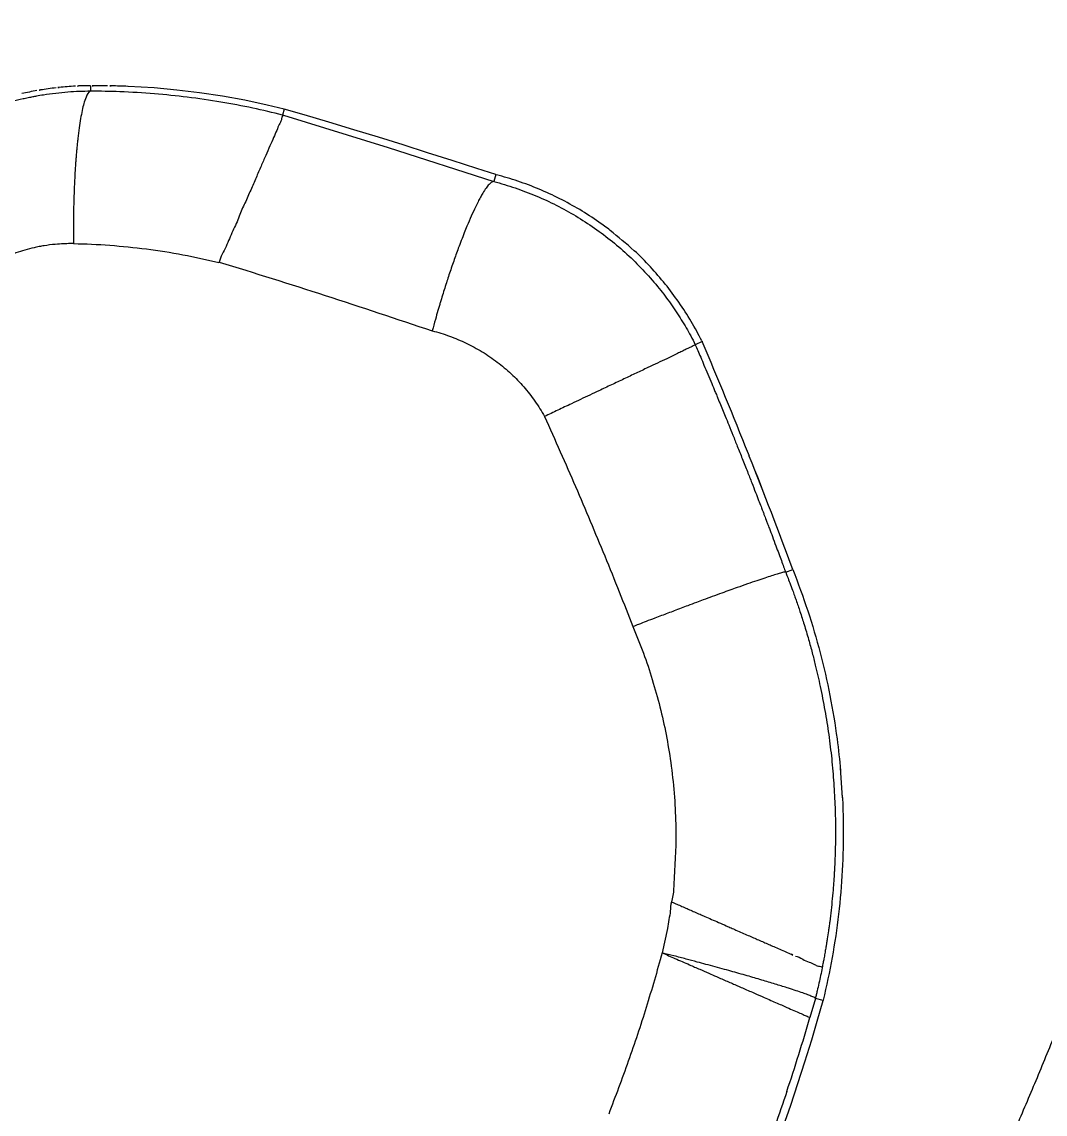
# Model space of a CAD drawing. Header units: millimetres. Extents: x 1145859089 to 1147511753, y -1047484727 to -1047247487.
# Drawn here: x 1146004850.8 to 1146004981.5, y -1047430946.6 to -1047430807.1 of the extents above; entities that cross this region are included whole.
import ezdxf
from ezdxf.xclip import XClip

# ---------------------------------------------------------------- set-up
doc = ezdxf.new("R2010")
doc.units = ezdxf.units.MM
doc.header["$LTSCALE"] = 100
doc.header["$MEASUREMENT"] = 0
doc.header["$XCLIPFRAME"] = 2
doc.layers.get('0').update_dxf_attribs({"linetype": 'CONTINUOUS'})
doc.layers.add('XREF', color=135, linetype='CONTINUOUS')
doc.layers.add('단지배치도$0$W240910', color=135, linetype='CONTINUOUS')

# ---------------------------------------------------------------- blocks, each defined once
blk = doc.blocks.new('단지배치도$0$zw$9902')
at = {"layer": '단지배치도$0$W240910', "linetype": 'ByBlock', "ltscale": 20}
for p, q in [((66718.77, -59445.98), (66718.78, -59446.7)), ((66726.9, -59446.27), (66723.57, -59446.07)), ((66729.81, -59446.54), (66726.9, -59446.27)), ((66732.71, -59446.89), (66729.81, -59446.54)), ((66735.61, -59447.32), (66732.71, -59446.89)), ((66738.48, -59447.84), (66735.61, -59447.32)), ((66741.35, -59448.45), (66738.48, -59447.84)), ((66743.51, -59448.96), (66741.35, -59448.45)), ((66743.51, -59448.96), (66743.3, -59449.74)), ((66743.3, -59449.74), (66743.31, -59449.74)), ((66743.3, -59449.74), (66743.3, -59449.74)), ((66743.31, -59449.74), (66743.32, -59449.75)), ((66743.32, -59449.75), (66743.34, -59449.76)), ((66743.34, -59449.76), (66743.36, -59449.77)), ((66743.36, -59449.77), (66743.39, -59449.78)), ((66743.39, -59449.78), (66743.4, -59449.76)), ((66743.4, -59449.76), (66756.8, -59453.86)), ((66746.06, -59449.71), (66743.51, -59448.96)), ((66749.22, -59450.65), (66746.06, -59449.71)), ((66752.38, -59451.61), (66749.22, -59450.65)), ((66755.53, -59452.57), (66752.38, -59451.61)), ((66758.68, -59453.55), (66755.53, -59452.57)), ((66756.8, -59453.86), (66770.27, -59458.21)), ((66761.82, -59454.54), (66758.68, -59453.55)), ((66764.97, -59455.54), (66761.82, -59454.54)), ((66768.1, -59456.55), (66764.97, -59455.54)), ((66770.53, -59457.34), (66768.1, -59456.55)), ((66770.26, -59458.22), (66770.27, -59458.21)), ((66770.53, -59457.34), (66770.27, -59458.21)), ((66735.18, -59468.57), (66735.19, -59468.53)), ((66796.87, -59478.64), (66796, -59479.05)), ((66802.84, -59493.12), (66802.79, -59492.99)), ((66802.9, -59493.26), (66802.84, -59493.12)), ((66804.85, -59498.23), (66803.53, -59494.85)), ((66807.54, -59508.1), (66808.44, -59507.76)), ((66814.79, -59536.9), (66814.52, -59533.08)), ((66792.43, -59553.58), (66791.78, -59556.7)), ((66811.33, -59562.53), (66810.64, -59564.94)), ((66812.31, -59562.78), (66811.33, -59562.53)), ((66811.56, -59565.41), (66812.31, -59562.78)), ((66812.32, -59562.73), (66812.31, -59562.78)), ((66810, -59570.59), (66810.86, -59567.79)), ((66809.11, -59573.38), (66810, -59570.59)), ((66808.19, -59576.16), (66809.11, -59573.38)), ((66807.23, -59578.93), (66808.19, -59576.16))]:
    blk.add_line(p, q, dxfattribs=at)
at = {"layer": '단지배치도$0$W240910'}
blk.add_arc((56404.25, -57219.78, 0), 12756.72, 322.50733, 9.110085, dxfattribs=at)
at = {"layer": '단지배치도$0$W240910', "linetype": 'ByBlock', "ltscale": 20}
for centre, radius, start, end in [((66719.04, -59486.33), 40.35, 93.1146, 96.0681), ((66718.96, -59485.08), 39.1, 92.5135, 93.0983), ((66718.92, -59484.2), 38.22, 90.2269, 92.5199), ((66719.3, -59544.57), 98.59, 90.1041, 90.3041), ((66719.3, -59544.91), 98.93, 89.0486, 90.1036), ((66719.29, -59545.26), 99.28, 88.764, 89.0491), ((66719.28, -59545.63), 99.65, 87.5362, 88.7634), ((66718.96, -59485.88), 39.9, 100.1428, 102.9686), ((66718.97, -59485.94), 39.96, 99.4922, 100.1425), ((66719.02, -59486.26), 40.28, 96.6237, 99.4893), ((66719.06, -59486.55), 40.58, 96.0654, 96.6266), ((66763.02, -59495.52), 37.83, 26.4962, 26.6303), ((66236.83, -59718.04), 609.06, 21.68531, 23.14483), ((66236.83, -59718.04), 609.06, 20.1975, 21.6571), ((66571.82, -59495.53), 248.7, 341.5096, 343.794), ((66555.05, -59491), 267.09, 343.2906, 343.8229)]:
    blk.add_arc(centre, radius, start, end, dxfattribs=at)
for points, knots in [([(66718.78, -59446.7), (66717.82, -59446.7), (66715.81, -59446.78), (66713.5, -59447.05), (66712.01, -59447.3), (66711.36, -59447.42), (66710.8, -59447.54), (66709.92, -59447.73), (66708.69, -59448.03), (66707.04, -59448.51), (66705.85, -59448.91), (66705.22, -59449.15)], [0, 0, 0, 0, 2.881319, 6.031147, 6.947928, 7.421278, 8.001605, 8.688921, 10.100092, 11.819439, 13.847041, 13.847041, 13.847041, 13.847041]), ([(66718.78, -59446.7), (66718.48, -59446.8), (66718.18, -59447.44), (66717.91, -59448.26), (66717.69, -59449.19), (66717.5, -59450.21), (66717.31, -59451.41), (66717.18, -59452.48), (66717.09, -59453.35), (66717.03, -59453.97), (66716.98, -59454.56), (66716.93, -59455.12), (66716.89, -59455.64), (66716.85, -59456.15), (66716.82, -59456.66), (66716.79, -59457.13), (66716.77, -59457.62), (66716.74, -59458.11), (66716.71, -59458.69), (66716.68, -59459.39), (66716.66, -59460.21), (66716.63, -59460.98), (66716.62, -59461.74), (66716.6, -59462.85), (66716.59, -59464.35), (66716.59, -59465.56), (66716.6, -59466.15)], [0, 0, 0, 0, 0.930778, 1.822635, 2.698098, 3.748874, 4.966424, 6.336361, 6.979675, 7.601023, 8.194445, 8.754886, 9.278129, 9.760713, 10.311777, 10.788105, 11.186525, 11.766369, 12.258329, 12.951947, 13.874187, 14.693756, 15.269929, 16.166147, 18.008381, 19.783573, 19.783573, 19.783573, 19.783573]), ([(66731.14, -59447.45), (66729.75, -59447.28), (66726.87, -59446.98), (66722.75, -59446.74), (66720.02, -59446.69), (66718.78, -59446.7)], [0, 0, 0, 0, 4.22334, 8.664264, 12.398343, 12.398343, 12.398343, 12.398343]), ([(66743.3, -59449.74), (66742.04, -59449.41), (66739.42, -59448.81), (66735.37, -59448.04), (66732.58, -59447.63), (66731.14, -59447.45)], [0, 0, 0, 0, 3.913393, 8.038625, 12.375794, 12.375794, 12.375794, 12.375794]), ([(66743.39, -59449.78), (66743.19, -59449.82), (66743.2, -59450.42), (66742.84, -59450.96), (66742.54, -59451.75), (66742.13, -59452.65), (66741.67, -59453.72), (66741.13, -59454.94), (66740.54, -59456.29), (66739.9, -59457.77), (66739.21, -59459.33), (66738.53, -59460.98), (66737.95, -59462.05), (66737.77, -59462.63)], [0, 0, 0, 0, 0.629204, 1.261724, 2.07872, 3.077214, 4.249248, 5.58909, 7.074568, 8.680518, 10.40106, 12.208852, 14.032259, 14.032259, 14.032259, 14.032259]), ([(66770.26, -59458.22), (66770.03, -59458.22), (66769.67, -59458.56), (66769.26, -59459.09), (66768.9, -59459.65), (66768.56, -59460.24), (66768.24, -59460.83), (66767.85, -59461.63), (66767.37, -59462.67), (66766.9, -59463.77), (66766.48, -59464.81), (66766.11, -59465.75), (66765.66, -59466.95), (66765.13, -59468.42), (66764.65, -59469.82), (66764.28, -59470.97), (66764, -59471.83), (66763.72, -59472.74), (66763.48, -59473.53), (66763.29, -59474.18), (66763.08, -59474.89), (66762.78, -59475.93), (66762.55, -59476.79), (66762.42, -59477.29)], [0, 0, 0, 0, 0.69204, 1.293281, 2.081195, 2.671542, 3.340075, 4.085625, 5.342847, 6.754984, 7.695639, 8.708164, 9.789286, 11.528422, 13.386865, 14.242456, 15.149533, 16.103876, 17.100029, 17.607413, 18.147031, 19.321034, 20.845298, 20.845298, 20.845298, 20.845298]), ([(66770.26, -59458.22), (66771.18, -59458.46), (66773, -59459), (66775.67, -59460.01), (66778.26, -59461.21), (66780.76, -59462.58), (66783.15, -59464.14), (66784.67, -59465.28), (66785.41, -59465.88)], [0, 0, 0, 0, 2.841708, 5.691442, 8.544539, 11.396169, 14.246509, 17.100018, 17.100018, 17.100018, 17.100018]), ([(66785.13, -59464.45), (66784.66, -59464.08), (66783.39, -59463.16), (66781.26, -59461.78), (66778.7, -59460.38), (66776.06, -59459.16), (66773.36, -59458.15), (66771.52, -59457.6), (66770.61, -59457.36)], [0, 0, 0, 0, 1.793111, 4.704543, 7.615341, 10.525352, 13.434601, 16.259769, 16.259769, 16.259769, 16.259769]), ([(66737.77, -59462.63), (66737.57, -59463.29), (66736.88, -59464.54), (66736.14, -59466.54), (66735.38, -59467.82), (66735.2, -59468.53)], [0, 0, 0, 0, 2.066728, 4.230388, 6.431366, 6.431366, 6.431366, 6.431366]), ([(66796.83, -59478.56), (66796.41, -59477.72), (66795.49, -59476.05), (66793.94, -59473.62), (66792.19, -59471.29), (66790.28, -59469.09), (66787.98, -59466.74), (66786.15, -59465.32), (66785.13, -59464.45)], [0, 0, 0, 0, 2.819755, 5.728449, 8.637903, 11.548144, 14.459024, 18.488384, 18.488384, 18.488384, 18.488384]), ([(66716.6, -59466.15), (66716.45, -59466.15), (66716.04, -59466.14), (66715.26, -59466.17), (66714.16, -59466.24), (66713.11, -59466.37), (66712.21, -59466.53), (66710.99, -59466.79), (66709.74, -59467.15), (66708.49, -59467.61), (66707.81, -59467.9), (66707.24, -59468.16), (66706.77, -59468.4), (66706.32, -59468.63), (66705.92, -59468.85), (66705.51, -59469.09), (66705.13, -59469.32), (66704.74, -59469.57), (66704.23, -59469.92), (66703.61, -59470.37), (66703.13, -59470.76), (66702.9, -59470.95)], [0, 0, 0, 0, 0.447889, 1.227569, 2.33458, 3.761479, 4.417731, 5.072633, 7.479468, 8.321554, 9.059096, 9.691757, 10.219254, 10.641465, 11.188179, 11.598801, 12.056191, 12.53337, 12.98429, 13.920151, 14.827012, 14.827012, 14.827012, 14.827012]), ([(66716.6, -59466.15), (66718.15, -59466.16), (66721.26, -59466.32), (66725.93, -59466.78), (66730.58, -59467.52), (66733.65, -59468.19), (66735.18, -59468.57)], [0, 0, 0, 0, 4.654605, 9.339655, 14.057769, 18.772347, 18.772347, 18.772347, 18.772347]), ([(66785.41, -59465.88), (66786.14, -59466.47), (66787.56, -59467.71), (66789.56, -59469.72), (66791.07, -59471.46), (66792.15, -59472.84), (66792.87, -59473.83), (66793.56, -59474.83), (66794.22, -59475.86), (66794.84, -59476.89), (66795.44, -59477.96), (66795.81, -59478.67), (66796, -59479.05)], [0, 0, 0, 0, 2.820202, 5.652012, 8.49461, 9.712081, 10.930023, 12.147749, 13.367822, 14.589538, 15.767534, 17.021847, 17.021847, 17.021847, 17.021847]), ([(66735.19, -59468.53), (66739.73, -59469.87), (66748.82, -59472.75), (66757.86, -59475.76), (66762.41, -59477.29)], [0, 0, 0, 0, 14.1958, 28.595231, 28.595231, 28.595231, 28.595231]), ([(66762.41, -59477.29), (66763.16, -59477.46), (66764.63, -59477.93), (66766.77, -59478.82), (66768.81, -59479.92), (66770.73, -59481.24), (66772.51, -59482.73), (66774.12, -59484.41), (66775.56, -59486.23), (66776.37, -59487.55), (66776.75, -59488.22)], [0, 0, 0, 0, 2.306838, 4.611291, 6.936627, 9.255405, 11.580621, 13.895868, 16.219767, 18.529919, 18.529919, 18.529919, 18.529919]), ([(66796, -59479.05), (66795.88, -59479.14), (66795.61, -59479.25), (66795.22, -59479.46), (66794.79, -59479.66), (66794.28, -59479.91), (66793.69, -59480.19), (66793.04, -59480.51), (66792.2, -59480.91), (66791.16, -59481.4), (66790.11, -59481.9), (66789.2, -59482.33), (66788.44, -59482.69), (66787.67, -59483.05), (66786.62, -59483.55), (66785.29, -59484.18), (66783.84, -59484.86), (66782.53, -59485.48), (66781.36, -59486.03), (66779.99, -59486.68), (66778.46, -59487.4), (66777.32, -59487.95), (66776.75, -59488.22)], [0, 0, 0, 0, 0.449201, 0.870347, 1.312687, 1.899182, 2.550008, 3.276556, 4.068677, 5.35636, 6.730825, 7.54418, 8.381339, 9.237518, 10.107956, 11.873008, 13.640881, 14.924686, 16.222354, 17.522148, 19.450202, 21.319987, 21.319987, 21.319987, 21.319987]), ([(66796, -59479.05), (66796.1, -59479.3), (66796.33, -59479.83), (66796.71, -59480.7), (66797.13, -59481.71), (66797.6, -59482.83), (66798.07, -59483.95), (66798.45, -59484.86), (66798.73, -59485.53), (66798.93, -59486.02), (66799.17, -59486.61), (66799.47, -59487.33), (66799.86, -59488.27), (66800.3, -59489.36), (66800.81, -59490.63), (66801.39, -59492.07), (66802.01, -59493.62), (66802.62, -59495.18), (66803.19, -59496.62), (66803.67, -59497.85), (66804.06, -59498.86), (66804.36, -59499.65), (66804.59, -59500.24), (66804.81, -59500.82), (66805.02, -59501.36), (66805.25, -59501.97), (66805.51, -59502.67), (66805.87, -59503.6), (66806.26, -59504.67), (66806.64, -59505.69), (66806.98, -59506.58), (66807.27, -59507.37), (66807.45, -59507.87), (66807.54, -59508.1)], [0, 0, 0, 0, 0.80711, 1.754338, 2.84172, 4.087611, 5.393996, 6.473409, 7.071229, 7.566506, 8.043536, 8.992257, 9.912858, 11.090715, 12.525852, 14.02463, 15.734029, 17.518769, 19.069157, 20.385203, 21.466948, 22.314447, 22.927752, 23.371117, 24.15612, 24.685855, 25.311787, 26.418611, 27.664944, 28.725321, 29.678608, 30.524851, 31.264089, 31.264089, 31.264089, 31.264089]), ([(66776.75, -59488.22), (66777.4, -59489.72), (66778.77, -59492.68), (66780.7, -59497.14), (66782.59, -59501.57), (66784.45, -59506.06), (66786.28, -59510.54), (66787.44, -59513.57), (66788.04, -59515.04)], [0, 0, 0, 0, 4.921841, 9.776253, 14.561525, 19.395995, 24.336611, 29.104186, 29.104186, 29.104186, 29.104186]), ([(66807.54, -59508.1), (66807.36, -59508.04), (66806.98, -59508.22), (66806.4, -59508.35), (66805.69, -59508.58), (66804.83, -59508.86), (66803.81, -59509.2), (66802.62, -59509.61), (66801.47, -59510.02), (66800.39, -59510.41), (66799.32, -59510.79), (66798.19, -59511.2), (66797.1, -59511.61), (66796.07, -59511.99), (66794.83, -59512.45), (66793.35, -59513.01), (66791.94, -59513.55), (66790.74, -59514), (66789.76, -59514.37), (66788.84, -59514.73), (66788.28, -59514.95), (66788.04, -59515.04)], [0, 0, 0, 0, 0.545333, 1.111264, 1.856496, 2.751032, 3.830629, 5.089486, 6.515796, 7.489334, 8.559229, 9.904418, 11.101251, 12.041752, 13.209308, 15.065064, 16.801774, 17.73696, 18.900637, 19.937199, 20.706411, 20.706411, 20.706411, 20.706411]), ([(66807.54, -59508.1), (66807.61, -59508.29), (66807.79, -59508.75), (66808.09, -59509.52), (66808.39, -59510.32), (66808.65, -59511.06), (66808.89, -59511.72), (66809.12, -59512.4), (66809.47, -59513.43), (66809.92, -59514.86), (66810.45, -59516.62), (66810.92, -59518.34), (66811.43, -59520.34), (66811.99, -59522.78), (66812.56, -59525.75), (66813.05, -59528.83), (66813.43, -59531.93), (66813.61, -59534), (66813.68, -59535.04)], [0, 0, 0, 0, 0.617661, 1.4687, 2.464813, 3.195171, 3.821585, 4.585677, 5.349337, 7.081726, 9.06618, 10.854362, 12.448485, 15.256615, 18.373099, 21.499443, 24.623924, 27.737325, 27.737325, 27.737325, 27.737325]), ([(66808.44, -59507.76), (66809.13, -59509.49), (66810.41, -59513), (66812, -59518.38), (66813.25, -59523.85), (66814.07, -59528.87), (66814.43, -59532.08), (66814.54, -59533.42)], [0, 0, 0, 0, 5.604747, 11.209491, 16.814234, 22.41898, 26.475197, 26.475197, 26.475197, 26.475197]), ([(66788.04, -59515.04), (66788.49, -59516.16), (66789.4, -59518.39), (66790.54, -59521.82), (66791.51, -59525.29), (66792.3, -59528.82), (66792.91, -59532.49), (66793.34, -59536.3), (66793.52, -59540.04), (66793.53, -59543.57), (66793.26, -59546.87), (66793.27, -59549.12), (66792.96, -59550.18)], [0, 0, 0, 0, 3.632436, 7.214714, 10.835867, 14.452148, 18.050733, 22.006283, 25.937991, 29.263585, 32.581286, 35.905004, 35.905004, 35.905004, 35.905004]), ([(66813.68, -59535.04), (66813.75, -59536.07), (66813.85, -59538.04), (66813.9, -59540.18), (66813.9, -59541.46), (66813.89, -59541.96), (66813.89, -59542.44), (66813.88, -59542.89), (66813.87, -59543.31), (66813.86, -59543.72), (66813.84, -59544.3), (66813.82, -59545.01), (66813.78, -59545.77), (66813.75, -59546.34), (66813.72, -59546.8), (66813.7, -59547.19), (66813.66, -59547.7), (66813.6, -59548.56), (66813.45, -59550.28), (66813.26, -59551.96), (66813.08, -59553.32), (66812.98, -59554.06), (66812.88, -59554.73), (66812.77, -59555.39), (66812.69, -59555.88), (66812.61, -59556.34), (66812.52, -59556.88), (66812.43, -59557.4), (66812.31, -59558), (66812.24, -59558.38), (66812.2, -59558.6)], [0, 0, 0, 0, 3.100927, 5.911369, 6.435938, 6.936096, 7.411864, 7.863253, 8.29027, 8.692914, 9.071186, 10.050827, 10.815371, 11.364731, 11.763317, 12.179639, 12.548914, 13.287503, 14.76487, 17.722411, 18.381878, 18.876401, 19.941374, 20.437068, 20.873522, 21.436199, 21.841152, 22.496679, 23.024619, 23.674417, 23.674417, 23.674417, 23.674417]), ([(66814.77, -59536.57), (66814.84, -59537.9), (66814.93, -59541.1), (66814.82, -59546.17), (66814.35, -59551.76), (66813.53, -59557.29), (66812.76, -59560.93), (66812.32, -59562.73)], [0, 0, 0, 0, 3.996211, 9.600635, 15.205056, 20.809477, 26.360622, 26.360622, 26.360622, 26.360622]), ([(66853.24, -59537.65), (66852.44, -59539.86), (66850.84, -59544.23), (66848.4, -59550.73), (66845.93, -59557.12), (66843.43, -59563.41), (66840.91, -59569.58), (66838.38, -59575.64), (66835.83, -59581.57), (66833.27, -59587.35), (66830.72, -59592.98), (66828.19, -59598.43), (66825.68, -59603.7), (66823.19, -59608.8), (66820.98, -59613.21), (66819.59, -59615.92), (66819.03, -59617)], [0, 0, 0, 0, 7.037873, 13.980096, 20.830458, 27.591934, 34.262869, 40.835246, 47.294975, 53.623975, 59.80354, 65.818237, 71.659371, 77.32677, 82.827405, 86.473004, 86.473004, 86.473004, 86.473004]), ([(66792.96, -59550.18), (66792.82, -59550.55), (66792.85, -59551.34), (66792.62, -59552.46), (66792.5, -59553.21), (66792.43, -59553.58)], [0, 0, 0, 0, 1.183598, 2.29214, 3.440157, 3.440157, 3.440157, 3.440157]), ([(66792.96, -59550.18), (66793.1, -59550.21), (66793.42, -59550.41), (66793.98, -59550.62), (66794.62, -59550.91), (66795.26, -59551.19), (66795.92, -59551.48), (66796.57, -59551.76), (66797.3, -59552.08), (66798.08, -59552.42), (66799, -59552.83), (66799.83, -59553.19), (66800.57, -59553.51), (66801.24, -59553.81), (66801.97, -59554.13), (66802.72, -59554.45), (66803.42, -59554.76), (66804.08, -59555.05), (66804.73, -59555.33), (66805.38, -59555.61), (66806.06, -59555.91), (66806.79, -59556.23), (66807.55, -59556.56), (66808.05, -59556.78), (66808.29, -59556.88)], [0, 0, 0, 0, 0.40663, 1.101068, 1.813156, 2.515255, 3.200758, 3.975667, 4.632084, 5.580412, 6.54713, 7.637253, 8.296813, 8.972935, 9.841725, 10.680031, 11.430032, 12.119253, 12.844371, 13.556454, 14.252437, 15.087388, 15.935519, 16.722074, 16.722074, 16.722074, 16.722074]), ([(66791.78, -59556.7), (66791.11, -59559.03), (66789.78, -59563.68), (66787.5, -59570.54), (66785.78, -59575.04), (66784.94, -59577.29)], [0, 0, 0, 0, 7.264302, 14.503366, 21.703246, 21.703246, 21.703246, 21.703246]), ([(66791.78, -59556.7), (66792.32, -59556.94), (66793.48, -59557.45), (66795.08, -59558.14), (66796.52, -59558.77), (66797.66, -59559.27), (66798.6, -59559.68), (66799.38, -59560.03), (66800.06, -59560.32), (66800.73, -59560.61), (66801.37, -59560.9), (66802.29, -59561.29), (66803.42, -59561.79), (66804.63, -59562.32), (66805.62, -59562.75), (66806.42, -59563.1), (66807.27, -59563.47), (66808.11, -59563.85), (66808.94, -59564.21), (66809.61, -59564.5), (66810.16, -59564.74), (66810.48, -59564.88), (66810.64, -59564.94)], [0, 0, 0, 0, 1.766105, 3.789667, 5.227974, 6.480616, 7.534682, 8.299384, 9.046149, 9.77297, 10.478072, 11.159918, 12.75481, 14.18268, 15.124688, 16.003017, 16.812133, 17.88619, 18.782929, 19.518003, 20.062871, 20.580315, 20.580315, 20.580315, 20.580315]), ([(66807.9, -59561.2), (66807.4, -59561.07), (66806.35, -59560.71), (66804.66, -59560.22), (66802.8, -59559.67), (66801.13, -59559.2), (66799.69, -59558.8), (66798.54, -59558.49), (66797.38, -59558.17), (66796.14, -59557.84), (66794.78, -59557.48), (66793.3, -59557.07), (66792.26, -59556.88), (66791.78, -59556.7)], [0, 0, 0, 0, 1.564142, 3.325004, 5.262277, 7.399786, 8.528767, 9.736137, 10.982466, 12.122012, 13.598393, 15.198767, 16.737856, 16.737856, 16.737856, 16.737856]), ([(66808.78, -59557.1), (66809.12, -59557.15), (66809.67, -59557.53), (66810.49, -59557.85), (66811.19, -59558.13), (66811.63, -59558.43), (66812.2, -59558.42), (66812.2, -59558.6)], [0, 0, 0, 0, 1.02279, 1.931102, 2.663899, 3.207625, 3.731837, 3.731837, 3.731837, 3.731837]), ([(66812.2, -59558.6), (66812.07, -59559.25), (66811.86, -59560.24), (66811.6, -59561.39), (66811.45, -59562.04), (66811.37, -59562.36), (66811.33, -59562.53)], [0, 0, 0, 0, 2.010176, 3.026176, 3.521833, 4.025205, 4.025205, 4.025205, 4.025205]), ([(66811.33, -59562.53), (66811.25, -59562.37), (66810.85, -59562.27), (66810.33, -59562.02), (66809.66, -59561.79), (66808.83, -59561.51), (66808.23, -59561.3), (66807.9, -59561.2)], [0, 0, 0, 0, 0.530231, 1.068424, 1.775653, 2.645419, 3.68353, 3.68353, 3.68353, 3.68353]), ([(66807.68, -59574.41), (66807.19, -59575.88), (66806.56, -59577.72), (66805.86, -59579.67), (66805.62, -59580.33), (66805.43, -59580.84), (66805.07, -59581.82), (66804.41, -59583.6), (66803.81, -59585.16), (66803.43, -59586.13)], [0, 0, 0, 0, 4.659383, 5.833447, 6.209013, 6.764018, 7.459175, 9.356377, 12.468955, 12.468955, 12.468955, 12.468955])]:
    blk.add_open_spline(points, degree=3, knots=knots, dxfattribs=at)
blk.add_open_spline([(66808.29, -59556.88), (66808.45, -59556.96), (66808.6, -59557.07), (66808.78, -59557.1)], degree=3, dxfattribs=at)
blk = doc.blocks.new('단지배치도')
blk.add_blockref('단지배치도$0$zw$9902', (141034.19, 142437.16))

msp = doc.modelspace()

# ---------------------------------------------------------------- block references
at = {"layer": 'XREF'}
ref = msp.add_blockref('단지배치도', (1145797106.633357, -1047513806.462535), dxfattribs=at)
XClip(ref).set_block_clipping_path([(72982.4064819524, 34919.7593965298), (360382.4067475507, 255319.7593436697)])

doc.saveas('drawing.dxf')
